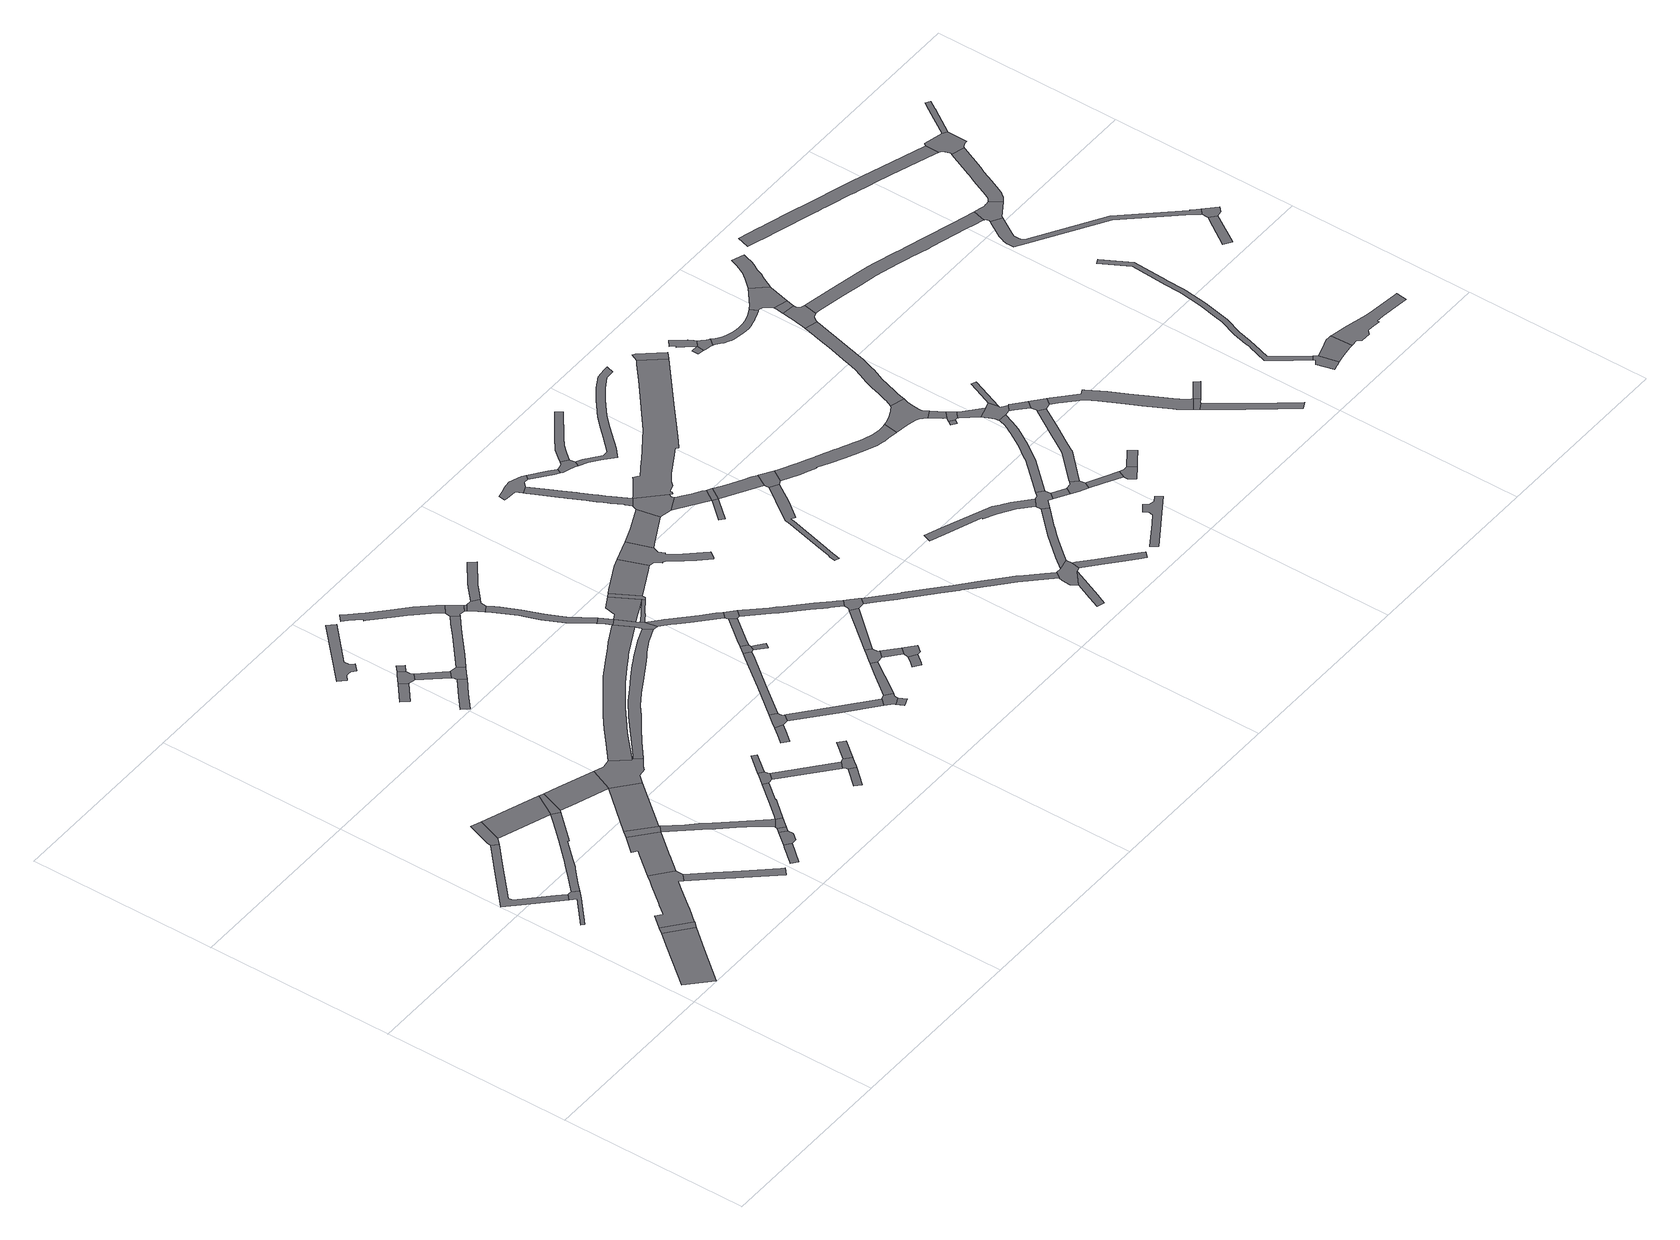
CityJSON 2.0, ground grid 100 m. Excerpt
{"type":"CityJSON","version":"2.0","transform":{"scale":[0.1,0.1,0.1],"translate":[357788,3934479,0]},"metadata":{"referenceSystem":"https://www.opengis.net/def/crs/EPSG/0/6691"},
"CityObjects":{
"road1":{"type":"Road","attributes":{"function":"3","RoadStructureAttribute.sectionType":"1"},"geometry":[{"type":"MultiSurface","lod":"1","boundaries":[[[0,1,2,3,4,5]]]}]},
"road2":{"type":"Road","geometry":[{"type":"MultiSurface","lod":"1","boundaries":[[[6,7,8,9,10,11,12,13,14,15,16]]]}]},
"road3":{"type":"Road","geometry":[{"type":"MultiSurface","lod":"1","boundaries":[[[17,3,2,18,19]]]}]},
"road4":{"type":"Road","attributes":{"RoadStructureAttribute.sectionType":"1"},"geometry":[{"type":"MultiSurface","lod":"1","boundaries":[[[20,21,22,16,15,23,24,25,26,27,28,29]]]}]},
"road5":{"type":"Road","geometry":[{"type":"MultiSurface","lod":"1","boundaries":[[[30,31,32,33,34,35,17,19,36,37,38,39,40,41,42,43,44,45]]]}]},
"road6":{"type":"Road","geometry":[{"type":"MultiSurface","lod":"1","boundaries":[[[46,47,29,28,48,49]]]}]},
"road7":{"type":"Road","attributes":{"RoadStructureAttribute.sectionType":"1"},"geometry":[{"type":"MultiSurface","lod":"1","boundaries":[[[50,51,52,53,54,55,56,12,11,57,58,59,60,61,62,63,64,65]]]}]},
"road8":{"type":"Road","attributes":{"RoadStructureAttribute.sectionType":"1"},"geometry":[{"type":"MultiSurface","lod":"1","boundaries":[[[66,67,68,69,70,41,40,71,72,73,74]]]}]},
"road9":{"type":"Road","attributes":{"function":"3","RoadStructureAttribute.sectionType":"1"},"geometry":[{"type":"MultiSurface","lod":"1","boundaries":[[[75,76,77,78,79,80,81,43,42]]]}]},
"road10":{"type":"Road","attributes":{"RoadStructureAttribute.sectionType":"1"},"geometry":[{"type":"MultiSurface","lod":"1","boundaries":[[[48,82,65,83,49]]]}]},
"road11":{"type":"Road","geometry":[{"type":"MultiSurface","lod":"1","boundaries":[[[78,77,84,85,86]]]}]},
"road12":{"type":"Road","geometry":[{"type":"MultiSurface","lod":"1","boundaries":[[[87,83,65,64,88]]]}]},
"road13":{"type":"Road","attributes":{"RoadStructureAttribute.sectionType":"1"},"geometry":[{"type":"MultiSurface","lod":"1","boundaries":[[[89,90,91,92,93,94,95,96]]]}]},
"road14":{"type":"Road","attributes":{"function":"3","RoadStructureAttribute.sectionType":"1"},"geometry":[{"type":"MultiSurface","lod":"1","boundaries":[[[86,85,97,98]]]}]},
"road15":{"type":"Road","attributes":{"RoadStructureAttribute.sectionType":"1"},"geometry":[{"type":"MultiSurface","lod":"1","boundaries":[[[77,99,100,101,102,103,104,105,106,107,108,109,84]]]}]},
"road16":{"type":"Road","attributes":{"RoadStructureAttribute.sectionType":"1"},"geometry":[{"type":"MultiSurface","lod":"1","boundaries":[[[110,98,111,112,113,87,88]]]}]},
"road17":{"type":"Road","geometry":[{"type":"MultiSurface","lod":"1","boundaries":[[[95,114,115,116,117,96]]]}]},
"road18":{"type":"Road","attributes":{"RoadStructureAttribute.sectionType":"1"},"geometry":[{"type":"MultiSurface","lod":"1","boundaries":[[[117,116,118,119]]]}]},
"road19":{"type":"Road","geometry":[{"type":"MultiSurface","lod":"1","boundaries":[[[118,120,104,103,119]]]}]},
"road20":{"type":"Road","geometry":[{"type":"MultiSurface","lod":"1","boundaries":[[[121,122,123,124,111,98,97,125,126,127,128,129]]]}]},
"road21":{"type":"Road","attributes":{"RoadStructureAttribute.sectionType":"1"},"geometry":[{"type":"MultiSurface","lod":"1","boundaries":[[[120,130,131,132,133,134,135,136,137,104]]]}]},
"road22":{"type":"Road","geometry":[{"type":"MultiSurface","lod":"1","boundaries":[[[138,139,140,141,142,135,134,143,144]]]}]},
"road23":{"type":"Road","attributes":{"RoadStructureAttribute.sectionType":"1"},"geometry":[{"type":"MultiSurface","lod":"1","boundaries":[[[145,146,147,148]]]}]},
"road24":{"type":"Road","attributes":{"RoadStructureAttribute.sectionType":"1"},"geometry":[{"type":"MultiSurface","lod":"1","boundaries":[[[139,149,150,151,140]]]}]},
"road25":{"type":"Road","attributes":{"RoadStructureAttribute.sectionType":"1"},"geometry":[{"type":"MultiSurface","lod":"1","boundaries":[[[152,153,154,155,156,157]]]}]},
"road26":{"type":"Road","geometry":[{"type":"MultiSurface","lod":"1","boundaries":[[[147,158,159,160,161,162,163,148]]]}]},
"road27":{"type":"Road","attributes":{"RoadStructureAttribute.sectionType":"1"},"geometry":[{"type":"MultiSurface","lod":"1","boundaries":[[[164,165,144,143]]]}]},
"road28":{"type":"Road","attributes":{"RoadStructureAttribute.sectionType":"1"},"geometry":[{"type":"MultiSurface","lod":"1","boundaries":[[[166,167,168,169]]]}]},
"road29":{"type":"Road","geometry":[{"type":"MultiSurface","lod":"1","boundaries":[[[170,171,162,161]]]}]},
"road30":{"type":"Road","attributes":{"RoadStructureAttribute.sectionType":"1"},"geometry":[{"type":"MultiSurface","lod":"1","boundaries":[[[159,158,172,173]]]}]},
"road31":{"type":"Road","attributes":{"RoadStructureAttribute.sectionType":"1"},"geometry":[{"type":"MultiSurface","lod":"1","boundaries":[[[174,175,176,177,178,179,180,181,182,183,184,185]]]}]},
"road32":{"type":"Road","geometry":[{"type":"MultiSurface","lod":"1","boundaries":[[[186,173,172,187,152,157,188,189]]]}]},
"road33":{"type":"Road","geometry":[{"type":"MultiSurface","lod":"1","boundaries":[[[168,190,191,192,193,194,165,164,195,169]]]}]},
"road34":{"type":"Road","geometry":[{"type":"MultiSurface","lod":"1","boundaries":[[[192,196,197,193]]]}]},
"road35":{"type":"Road","attributes":{"RoadStructureAttribute.sectionType":"1"},"geometry":[{"type":"MultiSurface","lod":"1","boundaries":[[[198,199,200,201,202,203]]]}]},
"road36":{"type":"Road","attributes":{"function":"3","RoadStructureAttribute.sectionType":"1"},"geometry":[{"type":"MultiSurface","lod":"1","boundaries":[[[204,205,206,207,208,209,210,211,212,213,214,215,123,122,216,217,218,219,220,221,222,223,224,225,226,227,228,229,230]]]}]},
"road37":{"type":"Road","attributes":{"RoadStructureAttribute.sectionType":"1"},"geometry":[{"type":"MultiSurface","lod":"1","boundaries":[[[231,232,233,234,235,236,237,238,239,240,241,242,243,244,245,246,247,248,249,250,251,252,253,254,255,121,129]]]}]},
"road38":{"type":"Road","geometry":[{"type":"MultiSurface","lod":"1","boundaries":[[[256,257,258,259,260,203,202,261]]]}]},
"road39":{"type":"Road","attributes":{"RoadStructureAttribute.sectionType":"1"},"geometry":[{"type":"MultiSurface","lod":"1","boundaries":[[[262,263,264,186,189,265,266,267,268]]]}]},
"road40":{"type":"Road","attributes":{"RoadStructureAttribute.sectionType":"1"},"geometry":[{"type":"MultiSurface","lod":"1","boundaries":[[[269,270,271,272,273,274,275,276,277,278,279,280,281,282,283,284,285,286,287,288,289]]]}]},
"road41":{"type":"Road","attributes":{"RoadStructureAttribute.sectionType":"1"},"geometry":[{"type":"MultiSurface","lod":"1","boundaries":[[[290,291,292,293,294,256,261]]]}]},
"road42":{"type":"Road","attributes":{"RoadStructureAttribute.sectionType":"1"},"geometry":[{"type":"MultiSurface","lod":"1","boundaries":[[[295,296,297,259,258,298,299,300]]]}]},
"road43":{"type":"Road","geometry":[{"type":"MultiSurface","lod":"1","boundaries":[[[279,278,262,268,301,302,303]]]}]},
"road44":{"type":"Road","attributes":{"RoadStructureAttribute.sectionType":"1"},"geometry":[{"type":"MultiSurface","lod":"1","boundaries":[[[302,304,305,303]]]}]},
"road45":{"type":"Road","geometry":[{"type":"MultiSurface","lod":"1","boundaries":[[[306,307,308,305,304,309,310,311]]]}]},
"road46":{"type":"Road","geometry":[{"type":"MultiSurface","lod":"1","boundaries":[[[292,291,312,313,314,315,316,317]]]}]},
"road47":{"type":"Road","geometry":[{"type":"MultiSurface","lod":"1","boundaries":[[[318,319,314,313]]]}]},
"road48":{"type":"Road","attributes":{"RoadStructureAttribute.sectionType":"1"},"geometry":[{"type":"MultiSurface","lod":"1","boundaries":[[[310,320,321,322,323,324,325,326,327,328,329,330,331,332,333,311]]]}]},
"road49":{"type":"Road","attributes":{"RoadStructureAttribute.sectionType":"7"},"geometry":[{"type":"MultiSurface","lod":"1","boundaries":[[[334,229,335,336,326,325]]]}]},
"road50":{"type":"Road","geometry":[{"type":"MultiSurface","lod":"1","boundaries":[[[335,229,228,337,338,339,244,243,340,341,342,343,344,345]]]}]},
"road51":{"type":"Road","geometry":[{"type":"MultiSurface","lod":"1","boundaries":[[[346,347,348,295,300,349]]]}]},
"road52":{"type":"Road","attributes":{"RoadStructureAttribute.sectionType":"1"},"geometry":[{"type":"MultiSurface","lod":"1","boundaries":[[[316,350,351,352,353,317]]]}]},
"road53":{"type":"Road","attributes":{"RoadStructureAttribute.sectionType":"1"},"geometry":[{"type":"MultiSurface","lod":"1","boundaries":[[[307,354,355,356,357,358,359,360,308]]]}]},
"road54":{"type":"Road","geometry":[{"type":"MultiSurface","lod":"1","boundaries":[[[361,362,363,364,346,349]]]}]},
"road55":{"type":"Road","attributes":{"function":"3","RoadStructureAttribute.sectionType":"1"},"geometry":[{"type":"MultiSurface","lod":"1","boundaries":[[[365,366,367,368,369,370,371,335,345]]]}]},
"road56":{"type":"Road","attributes":{"RoadStructureAttribute.sectionType":"1"},"geometry":[{"type":"MultiSurface","lod":"1","boundaries":[[[372,373,374,375,343,342,376,377,378,379]]]}]},
"road57":{"type":"Road","attributes":{"RoadStructureAttribute.sectionType":"1"},"geometry":[{"type":"MultiSurface","lod":"1","boundaries":[[[380,381,382,383,348,347]]]}]},
"road58":{"type":"Road","attributes":{"RoadStructureAttribute.sectionType":"1"},"geometry":[{"type":"MultiSurface","lod":"1","boundaries":[[[384,385,386,387,388,342,341,389,390,391,392,393,394]]]}]},
"road59":{"type":"Road","geometry":[{"type":"MultiSurface","lod":"1","boundaries":[[[395,396,397,352,351,398,399,400,401,402]]]}]},
"road60":{"type":"Road","geometry":[{"type":"MultiSurface","lod":"1","boundaries":[[[403,404,405,406,368,367,372,379]]]}]},
"road61":{"type":"Road","geometry":[{"type":"MultiSurface","lod":"1","boundaries":[[[407,408,409,410,411,412]]]}]},
"road62":{"type":"Road","attributes":{"RoadStructureAttribute.sectionType":"1"},"geometry":[{"type":"MultiSurface","lod":"1","boundaries":[[[413,400,399,414]]]}]},
"road63":{"type":"Road","geometry":[{"type":"MultiSurface","lod":"1","boundaries":[[[415,394,393,382,381,416]]]}]},
"road64":{"type":"Road","attributes":{"RoadStructureAttribute.sectionType":"1"},"geometry":[{"type":"MultiSurface","lod":"1","boundaries":[[[413,414,407,412,417,418]]]}]},
"road65":{"type":"Road","attributes":{"function":"3","RoadStructureAttribute.sectionType":"1"},"geometry":[{"type":"MultiSurface","lod":"1","boundaries":[[[419,420,421,422,406,405,423,424]]]}]},
"road66":{"type":"Road","attributes":{"RoadStructureAttribute.sectionType":"1"},"geometry":[{"type":"MultiSurface","lod":"1","boundaries":[[[425,426,395,402]]]}]},
"road67":{"type":"Road","attributes":{"RoadStructureAttribute.sectionType":"1"},"geometry":[{"type":"MultiSurface","lod":"1","boundaries":[[[427,428,429,430,431,432,433,434,435,436,437,438,439,440,441,442,443,415,416]]]}]},
"road68":{"type":"Road","geometry":[{"type":"MultiSurface","lod":"1","boundaries":[[[444,445,435,434,446,447,426,425,448,449]]]}]},
"road69":{"type":"Road","geometry":[{"type":"MultiSurface","lod":"1","boundaries":[[[450,451,452,453,454,455,456,457,458,459,460,461,462,463,464,465,466,467,468,469,419,424]]]}]},
"road70":{"type":"Road","attributes":{"function":"3","RoadStructureAttribute.sectionType":"1"},"geometry":[{"type":"MultiSurface","lod":"1","boundaries":[[[470,471,468,467,472,473,474]]]}]},
"road71":{"type":"Road","geometry":[{"type":"MultiSurface","lod":"1","boundaries":[[[475,476,477,478,479,480,481,482,483,484,485,486,487,488]]]}]},
"road72":{"type":"Road","attributes":{"RoadStructureAttribute.sectionType":"1"},"geometry":[{"type":"MultiSurface","lod":"1","boundaries":[[[489,490,491,492,493,494,495,496,497,498,449,448,499,500,501,502,503,504,505,506,507,508,509,510,511,512]]]}]},
"road73":{"type":"Road","attributes":{"RoadStructureAttribute.sectionType":"1"},"geometry":[{"type":"MultiSurface","lod":"1","boundaries":[[[513,514,515,516,517,518,519,520,485,484,521,522,523,524,525,526,527,528,529,530,531,532,533,534,535,536,537]]]}]},
"road74":{"type":"Road","geometry":[{"type":"MultiSurface","lod":"1","boundaries":[[[536,474,473,538,539,540,541,542,537]]]}]},
"road75":{"type":"Road","attributes":{"RoadStructureAttribute.sectionType":"1"},"geometry":[{"type":"MultiSurface","lod":"1","boundaries":[[[543,544,488,487,545,546]]]}]},
"road76":{"type":"Road","geometry":[{"type":"MultiSurface","lod":"1","boundaries":[[[547,548,549,550,551]]]}]},
"road77":{"type":"Road","attributes":{"RoadStructureAttribute.sectionType":"1"},"geometry":[{"type":"MultiSurface","lod":"1","boundaries":[[[552,553,554,555,556,557,539,538,558,559,560]]]}]},
"road78":{"type":"Road","geometry":[{"type":"MultiSurface","lod":"1","boundaries":[[[561,562,563,564,565,566,567,568,569,570,543,546]]]}]},
"road79":{"type":"Road","attributes":{"RoadStructureAttribute.sectionType":"1"},"geometry":[{"type":"MultiSurface","lod":"1","boundaries":[[[571,572,573,574,575,576,577]]]}]},
"road80":{"type":"Road","attributes":{"RoadStructureAttribute.sectionType":"1"},"geometry":[{"type":"MultiSurface","lod":"1","boundaries":[[[578,579,580,581,582,583,584,585,586,587,588,589,590,591,592,593,594,595,596]]]}]},
"road81":{"type":"Road","geometry":[{"type":"MultiSurface","lod":"1","boundaries":[[[597,552,560,547,551]]]}]},
"road82":{"type":"Road","geometry":[{"type":"MultiSurface","lod":"1","boundaries":[[[598,574,573,599,600,601,602,512,511,603,604]]]}]},
"road83":{"type":"Road","attributes":{"RoadStructureAttribute.sectionType":"1"},"geometry":[{"type":"MultiSurface","lod":"1","boundaries":[[[605,606,607,608,609,610,611,612,613,614,597,551,615,616,617]]]}]},
"road84":{"type":"Road","attributes":{"RoadStructureAttribute.sectionType":"1"},"geometry":[{"type":"MultiSurface","lod":"1","boundaries":[[[567,618,619,620,621,622,623,624,625,568]]]}]},
"road85":{"type":"Road","attributes":{"RoadStructureAttribute.sectionType":"1"},"geometry":[{"type":"MultiSurface","lod":"1","boundaries":[[[626,627,628,629,630,631,600,599,632,633,634,635]]]}]},
"road86":{"type":"Road","geometry":[{"type":"MultiSurface","lod":"1","boundaries":[[[616,578,596,636,637,638,617]]]}]},
"road87":{"type":"Road","attributes":{"RoadStructureAttribute.sectionType":"1"},"geometry":[{"type":"MultiSurface","lod":"1","boundaries":[[[601,639,640,641,642,643,644,645,646,647,648,602]]]}]},
"road88":{"type":"Road","attributes":{"RoadStructureAttribute.sectionType":"1"},"geometry":[{"type":"MultiSurface","lod":"1","boundaries":[[[649,650,651,652,653,654,655,656,657,658,659,660,661,662,663]]]}]},
"road89":{"type":"Road","attributes":{"RoadStructureAttribute.sectionType":"1"},"geometry":[{"type":"MultiSurface","lod":"1","boundaries":[[[664,665,666,667,668,669,670,671,672,673,674,675,676,566,565,677,678,679,680,681,682,683,684,685,686,687,688,689]]]}]},
"road90":{"type":"Road","attributes":{"function":"3","RoadStructureAttribute.sectionType":"1"},"geometry":[{"type":"MultiSurface","lod":"1","boundaries":[[[690,691,692,693,694,695,696,697,698,699,700,537,542,701,702,703,704,705,706,707,708,709,710,711,712,713,714,715,716,717]]]}]},
"road91":{"type":"Road","attributes":{"RoadStructureAttribute.sectionType":"1"},"geometry":[{"type":"MultiSurface","lod":"1","boundaries":[[[636,718,719,720,721,722,723,724,725,726,727,728,729,730,731,732,733,734,735,736,737,738,739,740,741,742,743,744,745,746,747,748,749,750,751,752,753,754,755,756,757,758,637]]]}]},
"road92":{"type":"Road","geometry":[{"type":"MultiSurface","lod":"1","boundaries":[[[759,663,662,646,645,760,761,762,763,764]]]}]},
"road93":{"type":"Road","attributes":{"RoadStructureAttribute.sectionType":"1"},"geometry":[{"type":"MultiSurface","lod":"1","boundaries":[[[765,766,767,768,769,770,771,772,773,774,775,776]]]}]},
"road94":{"type":"Road","attributes":{"RoadStructureAttribute.sectionType":"1"},"geometry":[{"type":"MultiSurface","lod":"1","boundaries":[[[761,777,778,779,762]]]}]},
"road95":{"type":"Road","geometry":[{"type":"MultiSurface","lod":"1","boundaries":[[[780,781,782,778,777,783,784,785,786]]]}]},
"road96":{"type":"Road","attributes":{"RoadStructureAttribute.sectionType":"1"},"geometry":[{"type":"MultiSurface","lod":"1","boundaries":[[[787,788,789,790,786,785]]]}]},
"road97":{"type":"Road","attributes":{"RoadStructureAttribute.sectionType":"1"},"geometry":[{"type":"MultiSurface","lod":"1","boundaries":[[[791,792,793,794,795,796,797,798,799,800,801,802,764,763,803,804,805,806,807,808,809]]]}]},
"road98":{"type":"Road","attributes":{"RoadStructureAttribute.sectionType":"1"},"geometry":[{"type":"MultiSurface","lod":"1","boundaries":[[[810,789,788,811,812,813,814]]]}]},
"road99":{"type":"Road","geometry":[{"type":"MultiSurface","lod":"1","boundaries":[[[815,816,817,818,819,820,821,822,823,734,733,824,825,826,827,828,829,830,831,832,833,834,835,836,837,838,839,840,841]]]}]},
"road100":{"type":"Road","geometry":[{"type":"MultiSurface","lod":"1","boundaries":[[[842,843,844,716,845]]]}]},
"road101":{"type":"Road","geometry":[{"type":"MultiSurface","lod":"1","boundaries":[[[846,847,848,849]]]}]},
"road102":{"type":"Road","attributes":{"RoadStructureAttribute.sectionType":"1"},"geometry":[{"type":"MultiSurface","lod":"1","boundaries":[[[850,851,852,853,854,855,856,857,858,859,860,781,780]]]}]},
"road103":{"type":"Road","attributes":{"RoadStructureAttribute.sectionType":"1"},"geometry":[{"type":"MultiSurface","lod":"1","boundaries":[[[861,862,832,831,863,864,865,866,867]]]}]},
"road104":{"type":"Road","attributes":{"RoadStructureAttribute.sectionType":"1"},"geometry":[{"type":"MultiSurface","lod":"1","boundaries":[[[813,868,869,870,871,872,814]]]}]},
"road105":{"type":"Road","geometry":[{"type":"MultiSurface","lod":"1","boundaries":[[[873,849,848,874,875,876,877,861,867]]]}]},
"road106":{"type":"Road","attributes":{"RoadStructureAttribute.sectionType":"1"},"geometry":[{"type":"MultiSurface","lod":"1","boundaries":[[[878,879,880,881]]]}]},
"road107":{"type":"Road","attributes":{"RoadStructureAttribute.sectionType":"1"},"geometry":[{"type":"MultiSurface","lod":"1","boundaries":[[[882,883,875,874,884,885]]]}]},
"road108":{"type":"Road","attributes":{"RoadStructureAttribute.sectionType":"6"},"geometry":[{"type":"MultiSurface","lod":"1","boundaries":[[[886,887,888,889,890,891,892,893,894,895,896,881]]]}]},
"road109":{"type":"Road","attributes":{"RoadStructureAttribute.sectionType":"6"}},
"road110":{"type":"Road","geometry":[{"type":"MultiSurface","lod":"1","boundaries":[[[880,897,898,899,900,901,902,903,904,886,881]]]}]},
"road111":{"type":"Road","geometry":[{"type":"MultiSurface","lod":"1","boundaries":[[[905,882,885,906,907,791,809,908,909,910,911]]]}]},
"road112":{"type":"Road","attributes":{"RoadStructureAttribute.sectionType":"1"},"geometry":[{"type":"MultiSurface","lod":"1","boundaries":[[[912,913,909,908,914,915,916]]]}]},
"road113":{"type":"Road","attributes":{"RoadStructureAttribute.sectionType":"1"},"geometry":[{"type":"MultiSurface","lod":"1","boundaries":[[[917,918,919,920,921,922,923,924,925,926,927,928,929,930,931,932,815,841,933,934,935,936,937,938,939,940,941,942,943,944,945]]]}]},
"road114":{"type":"Road","attributes":{"RoadStructureAttribute.sectionType":"1"},"geometry":[{"type":"MultiSurface","lod":"1","boundaries":[[[946,947,948,905,911]]]}]},
"road115":{"type":"Road","geometry":[{"type":"MultiSurface","lod":"1","boundaries":[[[949,916,915,950,855,854,951]]]}]},
"road116":{"type":"Road","attributes":{"RoadStructureAttribute.sectionType":"1"},"geometry":[{"type":"MultiSurface","lod":"1","boundaries":[[[952,953,954,955,956,957,958,959,960,961,962,963,900,899,964,965,966,967,968,969,970,971,972,973,974,975,976,977,978,979,980,981,982]]]}]},
"road117":{"type":"Road","attributes":{"RoadStructureAttribute.sectionType":"1"},"geometry":[{"type":"MultiSurface","lod":"1","boundaries":[[[983,984,985,986,987,988,989,990,991,992,993,994,995,949,951,996,997,998,999,1000,1001,1002,1003,1004,1005,1006,1007,1008]]]}]},
"road118":{"type":"Road","geometry":[{"type":"MultiSurface","lod":"1","boundaries":[[[944,1009,1010,1011,1012,1013,1014,1015,1016,1017,1018,1019,1020,1021,1022,1023,1024,1025,1026,1027,1028,1029,1030,945]]]}]},
"road119":{"type":"Road","geometry":[{"type":"MultiSurface","lod":"1","boundaries":[[[1031,1032,1033,1034,1035,1036,983,1008,1037]]]}]},
"road120":{"type":"Road","attributes":{"RoadStructureAttribute.sectionType":"1"},"geometry":[{"type":"MultiSurface","lod":"1","boundaries":[[[1038,1039,1026,1025,1040,1041]]]}]},
"road121":{"type":"Road","geometry":[{"type":"MultiSurface","lod":"1","boundaries":[[[1040,1042,1043,1044,1045,1046,1047,1048,1049,952,982,1050,1051,1052,1053,1054,1055,1056,1057,1041]]]}]},
"road122":{"type":"Road","attributes":{"RoadStructureAttribute.sectionType":"1"},"geometry":[{"type":"MultiSurface","lod":"1","boundaries":[[[1058,1059,1060,1061,1062,1063,1064,1065,1066,1067,1068,1069,1070,1071,1072,1073,1074,1075,1031,1037]]]}]},
"road123":{"type":"Road","geometry":[{"type":"MultiSurface","lod":"1","boundaries":[[[1036,1076,1077,1078,983]]]}]},
"road124":{"type":"Road","attributes":{"RoadStructureAttribute.sectionType":"1"},"geometry":[{"type":"MultiSurface","lod":"1","boundaries":[[[1079,1080,1081,1082,1083,1084,1085,1086,1044,1043,1087,1088,1089,1090,1091,1092,1093,1094,1095,1096]]]}]},
"road125":{"type":"Road","attributes":{"RoadStructureAttribute.sectionType":"1"},"geometry":[{"type":"MultiSurface","lod":"1","boundaries":[[[1097,1098,1099,1100,1101,1102,1103,1104,1105,1106,1014,1013,1107,1108,1109,1110,1111,1112,1113,1114,1115,1116,1117,1118,1119,1120,1121]]]}]},
"road126":{"type":"Road","geometry":[{"type":"MultiSurface","lod":"1","boundaries":[[[1122,1123,1124,1125,1126,1127,1128,1129,1130]]]}]},
"road127":{"type":"Road","attributes":{"RoadStructureAttribute.sectionType":"1"},"geometry":[{"type":"MultiSurface","lod":"1","boundaries":[[[1129,1131,1132,1133,1134,1135,1136,1137,1138,1139,1140,1130]]]}]},
"road128":{"type":"Road","attributes":{"RoadStructureAttribute.sectionType":"1"},"geometry":[{"type":"MultiSurface","lod":"1","boundaries":[[[1141,1142,1143,1144,1145,1146,1147,1148,1149,1150,1151,1152,1153,1154,1155,1156,1157,1158,1159,1160,1161,1162,1163,1164,1165,1166,1167,1168,1169,1170,1171,1172,1123,1122]]]}]},
"road129":{"type":"Road","attributes":{"RoadStructureAttribute.sectionType":"1"},"geometry":[{"type":"MultiSurface","lod":"1","boundaries":[[[1173,1174,1175,1176,1177,1178,1179,1180,1181,1182,1183,1184,1185,1186,1187,1188,1189,1190,1191,1192,1193,1194,1195,1196,1197,1198,1199,1200,1201,1202,1203,1204]]]}]},
"road130":{"type":"Road","geometry":[{"type":"MultiSurface","lod":"1","boundaries":[[[1136,1205,1206,1207,1208,1209,1210,1211,1212,1213,1214,1215,1216,1217,1218,1219,1220,1221,1222,1223,1224,1225,1137]]]}]},
"road131":{"type":"Road","geometry":[{"type":"MultiSurface","lod":"1","boundaries":[[[1226,1227,1228,1229,1230,1231,1232,1233,1234,1235,1236,1237,1238,1239,1240,1241,1242,1243,1244,1245,1246,1121,1120]]]}]},
"road132":{"type":"Road","attributes":{"RoadStructureAttribute.sectionType":"1"},"geometry":[{"type":"MultiSurface","lod":"1","boundaries":[[[1247,1248,1249,1250,1251,1252,1253,1254,1255,1256,1257,1231,1230,1258,1259,1260,1261,1262,1263,1264,1265,1266,1267,1268,1269,1270,1271,1272,1273]]]}]},
"road133":{"type":"Road","attributes":{"RoadStructureAttribute.sectionType":"1"},"geometry":[{"type":"MultiSurface","lod":"1","boundaries":[[[1274,1275,1276,1277,1278,1279,1280,1281,1282,1283,1284,1239,1238,1285,1286,1287,1288,1289,1290,1291,1292,1293,1294,1295,1296]]]}]},
"road134":{"type":"Road","attributes":{"RoadStructureAttribute.sectionType":"1"},"geometry":[{"type":"MultiSurface","lod":"1","boundaries":[[[1297,1298,1299,1300,1301,1302]]]}]},
"road135":{"type":"Road","geometry":[{"type":"MultiSurface","lod":"1","boundaries":[[[1272,1297,1302,1303,1304,1273]]]}]},
"road136":{"type":"Road","geometry":[{"type":"MultiSurface","lod":"1","boundaries":[[[1305,1306,1307,1308,1309,1310,1311,1312,1313,1314,1274,1296,1315,1316,1317,1318,1319,1320,1321,1322,1323,1324,1325,1173,1204]]]}]},
"road137":{"type":"Road","attributes":{"RoadStructureAttribute.sectionType":"7"},"geometry":[{"type":"MultiSurface","lod":"1","boundaries":[[[1326,1327,1328,1324,1323,1329,1330,1331,1332,1333]]]}]}
},
"vertices":[
[177,4,0],[320,175,0],[418,292,0],[292,395,0],[228,316,0],[63,116,0],
[256,847,0],[123,728,0],[135,714,0],[268,833,0],[281,844,0],[307,870,0],[279,897,0],[268,897,0],[262,897,0],[256,898,0],[230,872,0],
[317,426,0],[446,320,0],[444,323,0],
[221,1292,0],[5,1095,0],[72,1029,0],[218,937,0],[109,1046,0],[76,1079,0],[73,1101,0],[247,1262,0],[346,1353,0],[319,1381,0],
[454,531,0],[445,520,0],[409,476,0],[407,474,0],[403,468,0],[372,493,0],[508,398,0],[509,400,0],[601,515,0],[625,545,0],[641,526,0],[676,556,0],[675,596,0],[574,679,0],[548,647,0],[529,623,0],
[369,1530,0],[322,1401,0],[377,1382,0],[422,1510,0],
[617,1245,0],[531,1150,0],[444,1059,0],[436,1050,0],[400,1015,0],[362,976,0],[282,899,0],[345,909,0],[417,974,0],[428,983,0],[462,1021,0],[519,1084,0],[548,1116,0],[556,1109,0],[688,1254,0],[650,1283,0],
[986,203,0],[973,217,0],[879,325,0],[829,382,0],[770,450,0],[735,419,0],[798,347,0],[849,290,0],[951,173,0],
[745,681,0],[753,691,0],[849,808,0],[726,913,0],[658,833,0],[684,815,0],[665,791,0],
[393,1376,0],[719,1402,0],
[880,835,0],[876,839,0],[753,945,0],
[745,1392,0],[698,1265,0],
[1092,283,0],[1070,257,0],[1058,242,0],[1035,215,0],[1026,204,0],[1056,178,0],[1140,277,0],[1109,303,0],
[1071,1073,0],[949,1175,0],
[1001,635,0],[1016,618,0],[1077,547,0],[1140,474,0],[1186,407,0],[1228,436,0],[1216,449,0],[1119,562,0],[1041,653,0],[1000,699,0],[956,746,0],
[757,1244,0],[1003,1299,0],[893,1338,0],[823,1364,0],
[1170,279,0],[1199,314,0],[1197,344,0],[1165,371,0],
[1216,367,0],[1184,393,0],
[1255,413,0],
[1177,1203,0],[1171,1204,0],[1099,1287,0],[1056,1279,0],[1104,1113,0],[1147,1117,0],[1164,1136,0],[1195,1159,0],[1207,1168,0],
[1327,499,0],[1339,512,0],[1335,515,0],[1336,516,0],[1409,607,0],[1386,626,0],[1312,535,0],[1239,449,0],
[1462,645,0],[1458,668,0],[1435,686,0],[1429,678,0],[1421,669,0],[1438,610,0],[1465,642,0],
[865,2293,0],[895,2256,0],[990,2333,0],[959,2370,0],
[1475,688,0],[1535,763,0],[1512,780,0],
[1144,2173,0],[1055,2098,0],[986,2041,0],[1016,2006,0],[1093,2072,0],[1173,2138,0],
[1025,2326,0],[1056,2354,0],[1048,2364,0],[1050,2394,0],[1024,2424,0],[1007,2410,0],
[1688,395,0],[1721,424,0],
[1623,282,0],[1652,255,0],[1732,345,0],[1702,371,0],
[1082,2421,0],[1055,2452,0],
[1135,2200,0],[1169,2229,0],
[1088,2875,0],[808,2608,0],[842,2572,0],[869,2597,0],[881,2597,0],[899,2596,0],[919,2575,0],[955,2609,0],[935,2631,0],[935,2636,0],[936,2661,0],[1121,2837,0],
[1207,2224,0],[1141,2192,0],[1205,2165,0],[1236,2190,0],
[1739,353,0],[1759,379,0],[1777,400,0],[1743,429,0],[1739,428,0],[1698,387,0],
[1851,491,0],[1818,519,0],
[1700,768,0],[1665,724,0],[1698,697,0],[1743,753,0],[1769,786,0],[1732,807,0],
[1755,1764,0],[1722,1745,0],[1705,1735,0],[1634,1694,0],[1631,1692,0],[1550,1643,0],[1491,1602,0],[1413,1545,0],[1339,1489,0],[1338,1488,0],[1266,1430,0],[1192,1366,0],[1235,1265,0],[1306,1329,0],[1379,1388,0],[1438,1438,0],[1507,1489,0],[1574,1538,0],[1664,1593,0],[1683,1605,0],[1724,1631,0],[1734,1638,0],[1737,1639,0],[1754,1649,0],[1909,1729,0],[1863,1820,0],[1862,1820,0],
[1296,1241,0],[1367,1296,0],[1439,1349,0],[1489,1390,0],[1561,1437,0],[1632,1479,0],[1633,1479,0],[1753,1550,0],[1777,1565,0],[1802,1582,0],[1868,1618,0],[1876,1621,0],[1948,1651,0],[1918,1692,0],[1841,1660,0],[1754,1617,0],[1744,1612,0],[1718,1598,0],[1694,1585,0],[1623,1543,0],[1554,1498,0],[1484,1453,0],[1402,1392,0],[1330,1332,0],[1196,1216,0],
[1830,822,0],[1821,830,0],[1819,854,0],[1788,879,0],[1744,824,0],[1801,788,0],
[1473,2452,0],[1435,2421,0],[1370,2363,0],[1300,2243,0],[1412,2341,0],[1463,2384,0],[1502,2418,0],
[1175,2810,0],[1218,2762,0],[1222,2758,0],[1216,2752,0],[1223,2746,0],[1308,2665,0],[1376,2600,0],[1384,2592,0],[1456,2513,0],[1478,2484,0],[1518,2515,0],[1494,2546,0],[1424,2625,0],[1360,2684,0],[1334,2709,0],[1265,2776,0],[1249,2791,0],[1242,2799,0],[1209,2835,0],[1182,2864,0],[1151,2836,0],
[1988,629,0],[2147,495,0],[2177,529,0],[2014,667,0],[1837,816,0],
[2055,1222,0],[2035,1196,0],[1910,1035,0],[1941,1011,0],[2059,1161,0],[2087,1197,0],
[1508,2424,0],[1538,2421,0],[1571,2446,0],
[1546,2411,0],[1579,2436,0],
[1630,2393,0],[1646,2408,0],[1610,2436,0],[1557,2397,0],[1590,2341,0],[1626,2363,0],
[2184,464,0],[2187,456,0],[2228,475,0],[2230,495,0],[2239,507,0],[2202,534,0],
[2205,418,0],[2246,436,0],
[1607,2313,0],[1662,2201,0],[1673,2170,0],[1697,2102,0],[1747,1998,0],[1828,1883,0],[1861,1901,0],[1859,1905,0],[1781,2022,0],[1765,2056,0],[1736,2117,0],[1700,2217,0],[1658,2306,0],[1646,2330,0],
[1842,1864,0],[1895,1836,0],[1873,1881,0],
[1914,1720,0],[1918,1710,0],[1924,1698,0],[1972,1647,0],[1973,1647,0],[1962,1711,0],[1949,1727,0],[1944,1736,0],[1940,1745,0],
[2116,1223,0],[2117,1237,0],[2086,1261,0],[2102,1199,0],
[2313,610,0],[2372,692,0],[2342,714,0],[2298,658,0],
[1709,2467,0],[1719,2475,0],[1844,2570,0],[1816,2605,0],[1702,2519,0],[1679,2502,0],[1639,2464,0],
[2153,1156,0],[2155,1154,0],[2173,1177,0],[2141,1203,0],
[1991,1771,0],[2010,1780,0],[2081,1815,0],[2004,1950,0],[1937,1912,0],[1936,1912,0],[1925,1852,0],
[2078,1811,0],[2003,1760,0],[1996,1755,0],[1968,1736,0],[1980,1722,0],[2001,1737,0],[2021,1752,0],[2087,1799,0],
[2128,1251,0],[2234,1386,0],[2206,1415,0],[2116,1300,0],
[2206,1484,0],[2149,1537,0],[2048,1634,0],[2031,1649,0],[2022,1658,0],[2021,1605,0],[2041,1586,0],[2085,1542,0],[2149,1482,0],[2202,1433,0],[2229,1462,0],
[2401,789,0],[2375,756,0],[2352,727,0],[2375,692,0],[2407,697,0],[2436,730,0],[2430,736,0],[2429,766,0],
[2089,1800,0],[2103,1810,0],[2101,1827,0],[2025,1962,0],
[2482,601,0],[2456,569,0],[2437,547,0],[2472,518,0],[2482,529,0],[2521,576,0],
[2514,662,0],[2484,629,0],
[2277,1418,0],[2251,1387,0],
[2540,577,0],[2571,612,0],
[2237,2065,0],[2188,2048,0],[2096,2000,0],[2049,1976,0],[2259,1908,0],[2287,1923,0],
[2615,977,0],[2580,1005,0],
[2351,1281,0],[2376,1254,0],[2493,1138,0],[2497,1133,0],[2521,1109,0],[2537,1093,0],[2544,1086,0],[2589,1041,0],[2618,1069,0],[2598,1089,0],[2585,1102,0],[2525,1163,0],[2425,1262,0],[2400,1288,0],[2380,1309,0],[2298,1395,0],[2294,1399,0],
[2669,1018,0],[2641,1045,0],[2589,1030,0],[2589,1016,0],[2651,979,0],[2678,1009,0],
[2290,1922,0],[2319,1917,0],[2329,1900,0],[2338,1884,0],[2348,1889,0],[2355,1880,0],[2407,1811,0],[2435,1778,0],[2443,1768,0],[2499,1712,0],[2505,1717,0],[2528,1751,0],[2445,1844,0],[2404,1893,0],[2392,1909,0],[2400,1914,0],[2385,1945,0],[2398,1978,0],[2352,2106,0],[2311,2092,0],
[2435,2138,0],[2387,2119,0],[2432,1997,0],[2585,2077,0],[2563,2196,0],
[2436,2752,0],[2372,2775,0],[2340,2772,0],[2319,2766,0],[2310,2764,0],[2265,2753,0],[2260,2719,0],[2277,2716,0],[2334,2713,0],[2348,2679,0],[2389,2696,0],[2410,2719,0],[2436,2716,0],[2453,2739,0],
[3309,432,0],[3242,502,0],[3218,528,0],[3182,560,0],[3083,648,0],[2998,723,0],[2970,749,0],[2968,750,0],[2818,884,0],[2816,885,0],[2698,938,0],[2770,872,0],[2788,856,0],[2792,853,0],[2921,739,0],[2987,680,0],[2993,674,0],[3030,641,0],[3034,637,0],[3093,584,0],[3094,583,0],[3189,500,0],[3321,362,0],[3346,394,0],
[2566,2340,0],[2561,2351,0],[2539,2394,0],[2527,2419,0],[2500,2473,0],[2495,2484,0],[2464,2545,0],[2437,2599,0],[2354,2666,0],[2372,2629,0],[2422,2530,0],[2424,2526,0],[2440,2493,0],[2450,2473,0],[2469,2435,0],[2472,2430,0],[2485,2402,0],[2499,2373,0],[2505,2361,0],[2522,2327,0],[2527,2316,0],[2556,2261,0],[2558,2255,0],[2573,2224,0],[2613,2252,0],
[2649,2065,0],[2731,2105,0],[2726,2115,0],[2728,2123,0],[2735,2132,0],
[2573,2648,0],[2538,2675,0],[2537,2639,0],[2558,2624,0],
[2815,1953,0],[2726,1849,0],[2748,1830,0],[2827,1922,0],[2841,1938,0],
[2857,2016,0],[2841,2027,0],[2799,2055,0],[2769,2075,0],[2759,2082,0],[2742,2094,0],[2665,2056,0],[2815,1955,0],[2816,1954,0],
[2571,2614,0],[2604,2605,0],[2626,2596,0],[2638,2590,0],[2647,2585,0],[2661,2612,0],[2655,2642,0],[2620,2669,0],[2608,2654,0],[2580,2646,0],
[3333,153,0],[3405,318,0],[3407,323,0],[3337,262,0],[3296,169,0],[3267,108,0],[3307,97,0],
[3042,1795,0],[2933,1644,0],[2901,1600,0],[2899,1584,0],[2849,1393,0],[2825,1302,0],[2822,1292,0],[2815,1259,0],[2839,1253,0],[2846,1286,0],[2849,1297,0],[2872,1383,0],[2921,1570,0],[2923,1577,0],[2927,1590,0],[2947,1577,0],[2955,1588,0],[3016,1667,0],[3085,1770,0],
[2882,2000,0],
[3316,291,0],[3431,331,0],[3440,376,0],[3438,406,0],[3376,392,0],[3317,342,0],[3315,293,0],
[3059,1898,0],[3056,1899,0],[3050,1903,0],[3013,1924,0],[2969,1949,0],[2963,1952,0],[2948,1961,0],[2925,1974,0],[2907,1985,0],[2886,1997,0],[2841,1937,0],[3039,1822,0],[3078,1886,0],
[2685,2679,0],[2722,2719,0],[2764,2753,0],[2905,2858,0],[2881,2890,0],[2739,2785,0],[2673,2736,0],[2640,2695,0],
[3700,148,0],[3659,185,0],[3637,204,0],[3556,276,0],[3522,305,0],[3455,364,0],[3523,252,0],[3584,198,0],[3642,146,0],[3672,120,0],
[3109,1781,0],[3147,1844,0],[3081,1884,0],
[3448,419,0],[3458,432,0],[3531,519,0],[3558,552,0],[3589,582,0],[3587,584,0],[3683,680,0],[3656,707,0],[3528,578,0],[3427,457,0],
[3609,845,0],[3576,868,0],[3568,873,0],[3537,896,0],[3281,997,0],[3195,1031,0],[3178,988,0],[3254,960,0],[3446,889,0],[3447,889,0],[3441,881,0],[3509,849,0],[3588,798,0],[3655,738,0],[3693,769,0],
[3245,2876,0],[3215,2873,0],[3192,2871,0],[3125,2832,0],[3059,2785,0],[2971,2711,0],[2914,2653,0],[2874,2611,0],[2802,2536,0],[2774,2534,0],[2772,2534,0],[2763,2541,0],[2695,2596,0],[2693,2563,0],[2731,2533,0],[2750,2516,0],[2799,2474,0],[2808,2483,0],[2845,2517,0],[2944,2626,0],[2998,2681,0],[3084,2753,0],[3146,2799,0],[3208,2834,0],[3257,2837,0],[3270,2876,0],
[3363,2777,0],[3284,2710,0],[3021,2492,0],[2854,2379,0],[2842,2372,0],[2756,2316,0],[2746,2325,0],[2731,2339,0],[2720,2330,0],[2682,2302,0],[2629,2261,0],[2747,2125,0],[2749,2128,0],[2755,2138,0],[2752,2142,0],[2759,2147,0],[2792,2157,0],[2810,2180,0],[2851,2210,0],[2965,2277,0],[3005,2300,0],[3015,2288,0],[3049,2316,0],[3142,2395,0],[3220,2463,0],[3340,2564,0],[3479,2683,0],[3384,2794,0],
[3199,1732,0],[3232,1717,0],[3266,1702,0],[3276,1698,0],[3278,1701,0],[3337,1671,0],[3409,1635,0],[3473,1605,0],[3489,1597,0],[3493,1596,0],[3565,1565,0],[3578,1563,0],[3610,1556,0],[3637,1554,0],[3673,1548,0],[3688,1546,0],[3699,1623,0],[3677,1621,0],[3665,1619,0],[3652,1620,0],[3646,1620,0],[3624,1623,0],[3603,1629,0],[3579,1637,0],[3559,1644,0],[3533,1656,0],[3511,1667,0],[3488,1678,0],[3466,1688,0],[3443,1699,0],[3421,1710,0],[3398,1721,0],[3375,1732,0],[3365,1737,0],[3353,1742,0],[3338,1748,0],[3335,1749,0],[3298,1766,0],[3244,1792,0],[3240,1794,0],[3175,1827,0],
[3712,771,0],[3718,717,0],[3741,704,0],[3767,735,0],[3763,765,0],[3732,793,0],
[3763,122,0],[4051,306,0],[4029,339,0],[3999,320,0],[3969,326,0],[3954,350,0],[3912,322,0],[3927,299,0],[3921,270,0],[3874,240,0],[3871,238,0],[3741,155,0],
[3816,659,0],[3837,694,0],[3771,733,0],
[3913,679,0],[3880,711,0],[3868,698,0],[3838,646,0],[3855,637,0],[3899,615,0],[3917,649,0],
[3962,582,0],[4053,530,0],[4072,570,0],[4011,600,0],
[4030,1217,0],[4029,1209,0],[4027,1201,0],[4020,1182,0],[4010,1159,0],[4002,1146,0],[3987,1119,0],[3948,1052,0],[3943,1044,0],[3896,980,0],[3882,960,0],[3816,887,0],[3913,928,0],[3938,964,0],[3966,1003,0],[3975,1016,0],[4035,1113,0],[4057,1164,0],[4078,1215,0],
[4095,559,0],[4054,509,0],[4078,475,0],[4144,522,0],[4116,561,0],
[3817,1674,0],[3811,1668,0],[3795,1658,0],[3773,1647,0],[3771,1646,0],[3752,1637,0],[3729,1630,0],[3727,1629,0],[3726,1629,0],[3719,1542,0],[3762,1536,0],[3774,1534,0],[3784,1531,0],[3809,1526,0],[3821,1518,0],[3836,1506,0],[3853,1491,0],[3894,1514,0],[3892,1518,0],[3884,1525,0],[3880,1534,0],[3877,1543,0],[3875,1552,0],[3875,1563,0],[3879,1592,0],[3885,1632,0],[3891,1654,0],
[3419,2824,0],[3403,2833,0],[3384,2795,0],[3514,2713,0],
[3874,1378,0],[3902,1360,0],[3915,1381,0],[3888,1399,0],
[4057,826,0],[4062,834,0],[4092,883,0],[4149,975,0],[4221,1091,0],[4183,1115,0],[4089,963,0],[4054,906,0],[4034,876,0],[4021,854,0],[3893,724,0],
[3932,1448,0],[3931,1449,0],[3874,1459,0],[3880,1451,0],[3891,1433,0],[3899,1423,0],[3902,1421,0],
[4187,553,0],[4230,581,0],[4236,586,0],[4209,625,0],[4203,621,0],
[3898,1414,0],[3931,1382,0],[3963,1409,0],[3951,1422,0],[3953,1424,0],
[3588,2630,0],[3587,2594,0],[3619,2588,0],[3625,2628,0],
[4062,1316,0],[3971,1399,0],[3935,1377,0],[3998,1299,0],
[3655,2653,0],[3648,2665,0],[3636,2690,0],[3598,2738,0],[3594,2743,0],[3582,2758,0],[3550,2731,0],[3562,2718,0],[3571,2708,0],[3562,2701,0],[3588,2671,0],
[3632,2586,0],[3666,2580,0],[3674,2576,0],[3701,2609,0],[3697,2612,0],[3678,2628,0],[3669,2636,0],[3662,2644,0],
[4098,1329,0],[4017,1266,0],[4027,1239,0],[4108,1221,0],[4136,1245,0],[4103,1268,0],[4107,1276,0],
[4147,1243,0],[4143,1247,0],[4127,1204,0],[4183,1152,0],[4213,1187,0],
[4010,2277,0],[3989,2198,0],[3974,2137,0],[3947,2039,0],[3931,1979,0],[3921,1949,0],[3919,1941,0],[3917,1938,0],[3913,1928,0],[3907,1912,0],[3886,1863,0],[3870,1820,0],[3852,1765,0],[3838,1720,0],[3837,1717,0],[3827,1694,0],[3903,1697,0],[3913,1725,0],[3943,1819,0],[3959,1856,0],[3973,1889,0],[3977,1898,0],[3986,1925,0],[3992,1940,0],[3997,1955,0],[4001,1965,0],[4030,2076,0],[4085,2285,0],[4017,2303,0],
[4181,1457,0],[4156,1469,0],[4106,1349,0],
[4279,1131,0],[4188,1122,0],[4251,1097,0],
[3969,2586,0],[3942,2572,0],[3916,2562,0],[3891,2555,0],[3867,2550,0],[3838,2550,0],[3810,2552,0],[3790,2557,0],[3769,2563,0],[3751,2571,0],[3736,2580,0],[3720,2592,0],[3684,2569,0],[3703,2554,0],[3718,2543,0],[3735,2534,0],[3752,2527,0],[3769,2521,0],[3787,2516,0],[3805,2513,0],[3824,2510,0],[3842,2509,0],[3861,2509,0],[3879,2512,0],[3903,2518,0],[3905,2518,0],[3927,2524,0],[3939,2529,0],[3950,2533,0],[3983,2546,0],[3989,2548,0],
[4671,590,0],[4669,592,0],[4667,594,0],[4650,614,0],[4619,666,0],[4578,746,0],[4523,850,0],[4479,936,0],[4427,1027,0],[4422,1036,0],[4398,1022,0],[4396,1021,0],[4290,1122,0],[4284,1071,0],[4301,1055,0],[4315,1041,0],[4346,1012,0],[4371,989,0],[4374,983,0],[4405,931,0],[4462,819,0],[4494,748,0],[4562,622,0],[4569,609,0],[4578,596,0],[4613,548,0],
[4087,2294,0],[4097,2308,0],[4105,2316,0],[4116,2321,0],[4127,2324,0],[4141,2397,0],[4134,2398,0],[4129,2399,0],[4124,2402,0],[4119,2405,0],[4115,2408,0],[4112,2413,0],[4109,2418,0],[4108,2423,0],[4107,2429,0],[4107,2430,0],[4108,2435,0],[4039,2445,0],[4035,2415,0],[4032,2400,0],[4025,2362,0],[4019,2320,0],
[4665,544,0],[4666,544,0],[4667,545,0],[4669,547,0],[4670,548,0],[4691,563,0],[4630,524,0],
[4044,2487,0],[4043,2469,0],[4119,2480,0],[4044,2499,0],
[4148,2594,0],[4150,2600,0],[4081,2674,0],[4058,2652,0],[4046,2643,0],[4033,2632,0],[4017,2619,0],[3997,2604,0],[3995,2548,0],[4001,2548,0],[4007,2546,0],[4013,2543,0],[4018,2540,0],[4028,2530,0],[4035,2521,0],[4041,2510,0],
[4666,474,0],[4668,471,0],[4673,464,0],[4693,437,0],[4706,418,0],[4718,401,0],[4753,354,0],[4827,258,0],[4843,238,0],[4914,146,0],[4950,164,0],[4875,262,0],[4785,378,0],[4751,425,0],[4669,539,0],[4668,540,0],[4667,542,0],[4666,543,0],
[4788,633,0],[4764,658,0],[4709,618,0],
[4192,2846,0],[4179,2810,0],[4169,2790,0],[4155,2761,0],[4143,2744,0],[4125,2723,0],[4105,2699,0],[4084,2676,0],[4153,2605,0],[4162,2621,0],[4185,2663,0],[4198,2686,0],[4209,2714,0],[4223,2741,0],[4235,2763,0],[4252,2812,0],[4254,2818,0],[4257,2823,0],
[4995,2183,0],[4839,2228,0],[4827,2231,0],[4689,2273,0],[4687,2273,0],[4563,2310,0],[4528,2320,0],[4468,2333,0],[4412,2344,0],[4302,2365,0],[4144,2323,0],[4172,2318,0],[4295,2294,0],[4406,2273,0],[4500,2255,0],[4620,2221,0],[4686,2202,0],[4688,2201,0],[4791,2169,0],[4808,2164,0],[4995,2110,0],[5042,2097,0],[5088,2084,0],[5093,2082,0],[5113,2149,0],
[5230,321,0],[5208,304,0],[5211,293,0],[5189,276,0],[5214,186,0],[5240,193,0],[5247,195,0],[5268,200,0],[5245,301,0],
[5278,202,0],[5315,209,0],[5354,215,0],[5373,217,0],[5380,218,0],[5392,219,0],[5387,335,0],[5380,335,0],[5353,335,0],[5324,327,0],
[5167,401,0],[5140,437,0],[5103,487,0],[5120,535,0],[5135,580,0],[5143,611,0],[5163,690,0],[5199,784,0],[5211,837,0],[5233,932,0],[5250,1054,0],[5250,1063,0],[5253,1164,0],[5253,1168,0],[5263,1356,0],[5182,1502,0],[5158,1489,0],[5237,1346,0],[5226,1169,0],[5226,1161,0],[5223,1071,0],[5222,1057,0],[5206,940,0],[5184,843,0],[5173,792,0],[5137,698,0],[5116,618,0],[5109,588,0],[5109,587,0],[5073,482,0],[5145,385,0],[5152,375,0],
[5347,2593,0],[5057,2690,0],[5016,2704,0],[4943,2726,0],[4835,2759,0],[4789,2773,0],[4695,2801,0],[4694,2802,0],[4644,2818,0],[4478,2868,0],[4473,2869,0],[4439,2879,0],[4333,2910,0],[4313,2845,0],[4351,2833,0],[4418,2812,0],[4467,2798,0],[4693,2729,0],[4695,2729,0],[4724,2720,0],[4743,2714,0],[4769,2706,0],[4870,2676,0],[4896,2667,0],[4922,2659,0],[4957,2648,0],[5041,2621,0],[5052,2617,0],[5059,2615,0],[5091,2604,0],[5327,2525,0],[5346,2519,0],
[5428,221,0],[5449,202,0],[5499,201,0],[5519,221,0],[5545,220,0],[5560,218,0],[5583,216,0],[5596,215,0],[5596,226,0],[5639,222,0],[5769,207,0],[5791,205,0],[5798,264,0],[5783,266,0],[5619,286,0],[5613,286,0],[5601,289,0],[5466,319,0],[5446,323,0],[5399,333,0],[5393,334,0],
[5098,2078,0],[5102,2074,0],[5105,2069,0],[5106,2063,0],[5103,2052,0],[5155,2020,0],[5156,2022,0],[5160,2027,0],[5164,2031,0],[5169,2034,0],[5175,2037,0],[5184,2043,0],[5244,2082,0],[5207,2140,0],[5202,2137,0],[5196,2136,0],[5190,2135,0],[5184,2135,0],[5171,2135,0],[5159,2137,0],[5147,2140,0],
[5711,1355,0],[5704,1363,0],[5700,1359,0],[5455,1631,0],[5097,1850,0],[5087,1870,0],[5085,1883,0],[5085,1895,0],[5087,1906,0],[5092,1917,0],[5098,1928,0],[5100,2046,0],[5045,1958,0],[5039,1947,0],[5034,1935,0],[5030,1923,0],[5028,1911,0],[5026,1899,0],[5025,1886,0],[5025,1873,0],[5027,1863,0],[5080,1828,0],[5438,1608,0],[5664,1356,0],[5710,1304,0],[5713,1302,0],[5739,1325,0],
[5370,2463,0],[5306,2325,0],[5302,2316,0],[5283,2275,0],[5236,2174,0],[5232,2165,0],[5229,2159,0],[5225,2155,0],[5222,2150,0],[5217,2146,0],[5212,2142,0],[5249,2085,0],[5258,2091,0],[5272,2103,0],[5280,2112,0],[5288,2122,0],[5294,2133,0],[5302,2150,0],[5331,2211,0],[5360,2275,0],[5374,2304,0],[5437,2439,0],[5438,2442,0],
[5712,1264,0],[5676,1212,0],[5601,1101,0],[5641,1076,0],[5735,1219,0],[5745,1235,0],
[5775,1240,0],[5799,1264,0],
[5351,2516,0],[5356,2513,0],[5360,2508,0],[5363,2504,0],[5366,2498,0],[5369,2493,0],[5370,2487,0],[5372,2481,0],[5372,2475,0],[5372,2469,0],[5442,2447,0],[5446,2451,0],[5451,2454,0],[5457,2457,0],[5462,2459,0],[5468,2460,0],[5474,2460,0],[5480,2460,0],[5482,2569,0],[5459,2584,0],[5356,2607,0],
[5554,2728,0],[5551,2724,0],[5505,2653,0],[5527,2636,0],[5575,2708,0],[5576,2710,0],[5604,2753,0],[5581,2768,0]
]}
